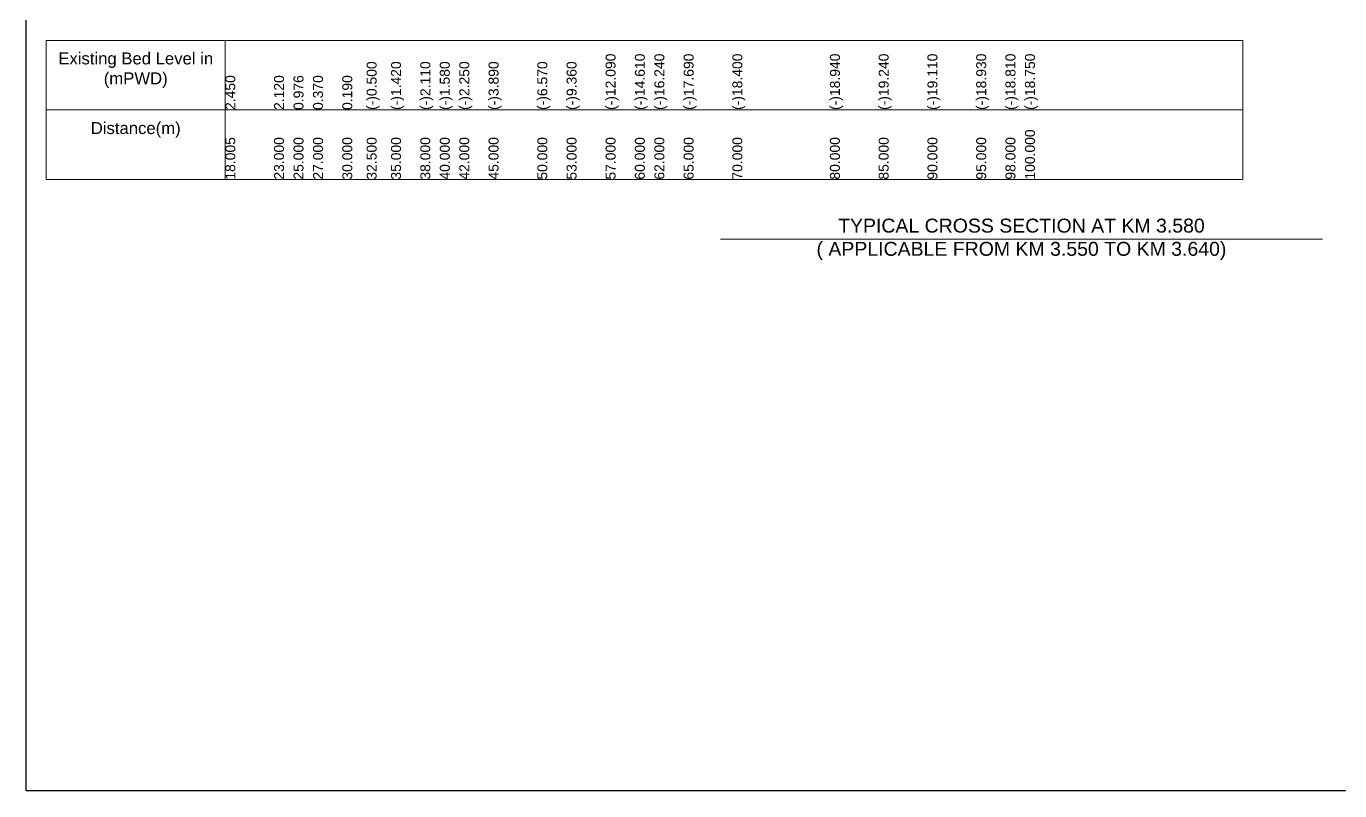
# Model space of a CAD drawing. Header units: inches. Extents: x 89000 to 845029, y -7071 to 0.
# Drawn here: x 280000 to 286599, y -7071 to -3229 of the extents above; entities that cross this region are included whole.
import ezdxf

# ---------------------------------------------------------------- set-up
doc = ezdxf.new("R2010")
doc.units = ezdxf.units.IN
doc.header["$LTSCALE"] = 7
doc.header["$MEASUREMENT"] = 0
for name, color, linetype, lineweight in [('Cross section Data Border', 7, 'Continuous', 9), ('Cross Section Labels', 7, 'Continuous', 9), ('Long Section Labels', 7, 'Continuous', 9)]:
    doc.layers.add(name, color=color, linetype=linetype, lineweight=lineweight)
doc.styles.get("Standard").update_dxf_attribs({"font": 'arial.ttf'})

msp = doc.modelspace()

# ---------------------------------------------------------------- linework, layer by layer
msp.add_lwpolyline([(280000, 0), (290000, 0), (290000, -7071), (280000, -7071)], close=True)
at = {"layer": 'Cross section Data Border'}
msp.add_lwpolyline([(280100, -3300), (286112.80768, -3300), (286112.80768, -4000), (280100, -4000)], close=True, dxfattribs=at)
for points in [[(281000, -3300), (281000, -4000)], [(280100, -3650), (286112.80768, -3650)]]:
    msp.add_lwpolyline(points, dxfattribs=at)
at = {"layer": 'Cross Section Labels'}
msp.add_lwpolyline([(283488, -4300), (285000, -4300), (286512, -4300)], dxfattribs=at)

# ---------------------------------------------------------------- texts
at = {"layer": 'Cross section Data Border', "char_height": 60, "width": 800, "attachment_point": 5}
for s, insert in [('Existing Bed Level in (mPWD)', (280550, -3450)), ('Distance(m)', (280550, -3750))]:
    msp.add_mtext(s, dxfattribs=dict(at, insert=insert))
at = {"layer": 'Cross Section Labels', "insert": (285000, -4300), "char_height": 70, "attachment_point": 5}
msp.add_mtext('TYPICAL CROSS SECTION AT KM 3.580^J( APPLICABLE FROM KM 3.550 TO KM 3.640)', dxfattribs=at)
at = {"layer": 'Long Section Labels', "char_height": 50, "attachment_point": 1, "rotation": 90}
for s, insert in [('(-)0.500', (281710.27666, -3650)), ('(-)1.420', (281832.77666, -3650)), ('(-)2.110', (281979.77666, -3650)), ('(-)1.580', (282077.77666, -3650)), ('(-)2.250', (282175.77666, -3650)), ('(-)3.890', (282322.77666, -3650)), ('(-)6.570', (282567.77666, -3650)), ('(-)9.360', (282714.77666, -3650)), ('(-)12.090', (282910.77666, -3650)), ('(-)14.610', (283057.77666, -3650)), ('(-)16.240', (283155.77666, -3650)), ('(-)17.690', (283302.77666, -3650)), ('(-)18.400', (283547.77666, -3650)), ('(-)18.940', (284037.77666, -3650)), ('(-)19.240', (284282.77666, -3650)), ('(-)19.110', (284527.77666, -3650)), ('(-)18.930', (284772.77666, -3650)), ('(-)18.810', (284919.77666, -3650)), ('(-)18.750', (285017.77666, -3650)), ('2.450', (281000, -3650)), ('2.120', (281244.77666, -3650)), ('0.976', (281342.77666, -3650)), ('0.370', (281440.77666, -3650)), ('0.190', (281587.77666, -3650)), ('100.000', (285017.77666, -4000)), ('18.005', (281000, -4000)), ('23.000', (281244.77666, -4000)), ('25.000', (281342.77666, -4000)), ('27.000', (281440.77666, -4000)), ('30.000', (281587.77666, -4000)), ('32.500', (281710.27666, -4000)), ('35.000', (281832.77666, -4000)), ('38.000', (281979.77666, -4000)), ('40.000', (282077.77666, -4000)), ('42.000', (282175.77666, -4000)), ('45.000', (282322.77666, -4000)), ('50.000', (282567.77666, -4000)), ('53.000', (282714.77666, -4000)), ('57.000', (282910.77666, -4000)), ('60.000', (283057.77666, -4000)), ('62.000', (283155.77666, -4000)), ('65.000', (283302.77666, -4000)), ('70.000', (283547.77666, -4000)), ('80.000', (284037.77666, -4000)), ('85.000', (284282.77666, -4000)), ('90.000', (284527.77666, -4000)), ('95.000', (284772.77666, -4000)), ('98.000', (284919.77666, -4000))]:
    msp.add_mtext(s, dxfattribs=dict(at, insert=insert))

doc.saveas('drawing.dxf')
